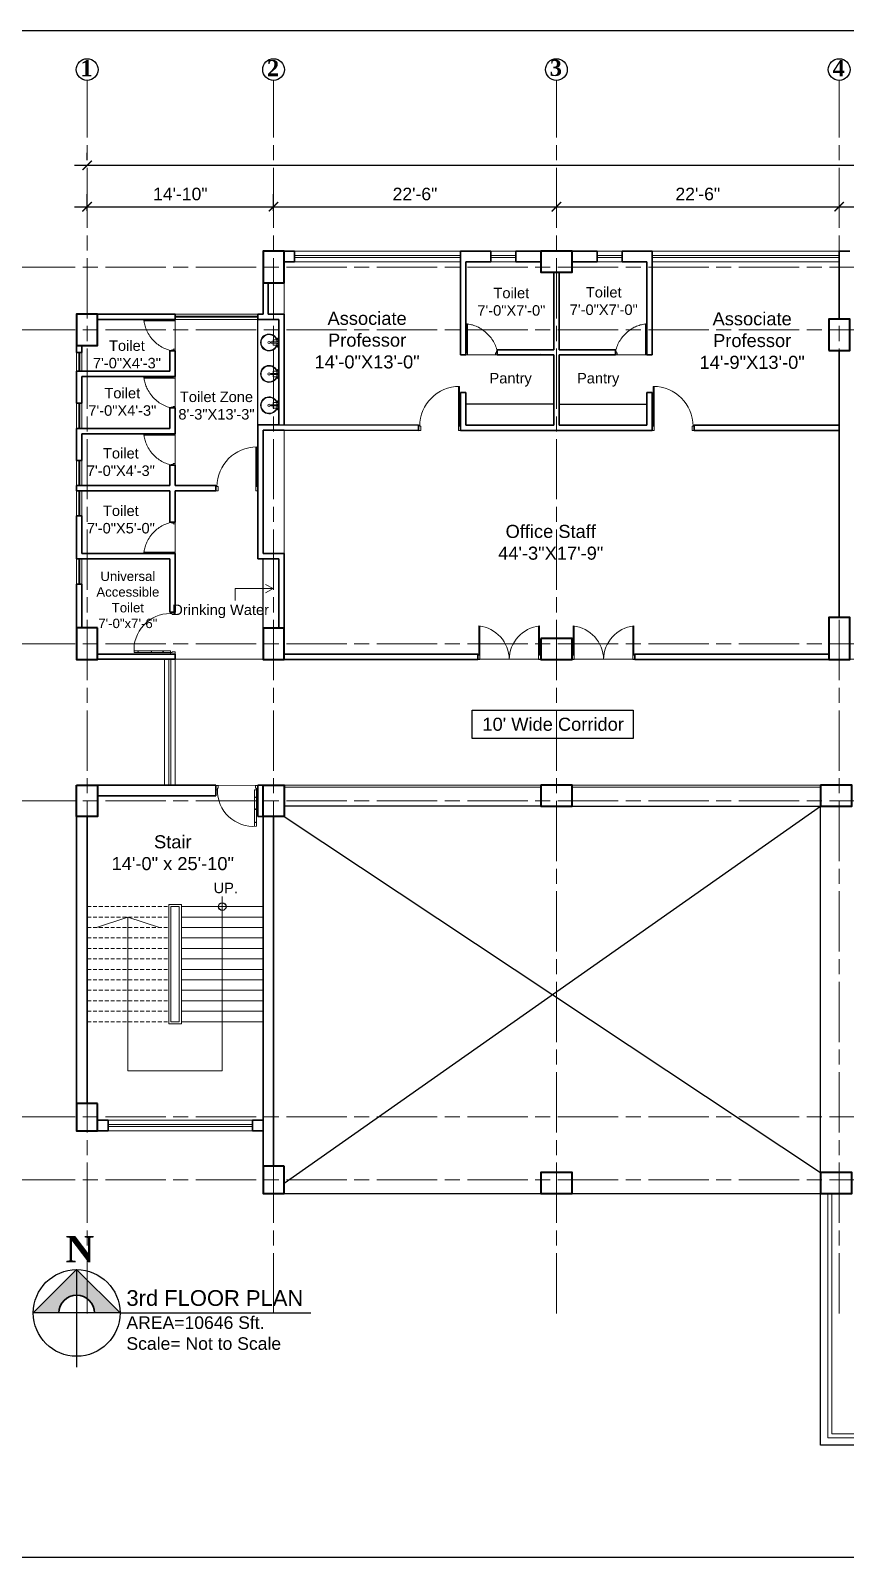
# Model space of a CAD drawing. Header units: inches. Extents: x -12 to 20935469, y -1604 to 24729220.
# Drawn here: x 20863959 to 20864736, y 24716552 to 24718011 of the extents above; entities that cross this region are included whole.
import ezdxf

# ---------------------------------------------------------------- set-up
doc = ezdxf.new("R2010")
doc.units = ezdxf.units.IN
doc.header["$LTSCALE"] = 0.03
doc.header["$MEASUREMENT"] = 0
doc.header["$PDMODE"] = 32
doc.header["$PDSIZE"] = 15
doc.linetypes.add('ACAD_ISO08W100', pattern=[36, 24, -3, 6, -3])
doc.linetypes.add('DASHED2', pattern=[0.375, 0.25, -0.125])
for name, color, linetype, lineweight in [('column', 1, 'Continuous', 40), ('Dim Line', 252, 'Continuous', 13), ('Door', 7, 'Continuous', 18), ('Gas', 21, 'Continuous', 5), ('Glass Line', 252, 'Continuous', 9), ('Grid Line', 252, 'Continuous', 18), ('Hatch', 253, 'Continuous', 15), ('Low Wall', 7, 'Continuous', 30), ('Main Wall', 7, 'Continuous', 30), ('RAIL', 23, 'Continuous', 13), ('STAIR', 46, 'Continuous', 15), ('TOILET FIXTURE', 142, 'Continuous', 5), ('wind.', 150, 'Continuous', 20)]:
    doc.layers.add(name, color=color, linetype=linetype, lineweight=lineweight)
doc.layers.add('FUR', color=251, linetype='Continuous')
doc.layers.add('TEXT', color=7, linetype='Continuous')
doc.styles.add('2', font='swisscl.ttf')
doc.styles.add('RomanS', font='arial.ttf', dxfattribs={"height": 12})
doc.styles.get("Standard").update_dxf_attribs({"font": 'timesbd.ttf'})
doc.dimstyles.new('Aec_Arch_I', dxfattribs={"dimscale": 96, "dimtxt": 12, "dimasz": 0.09375, "dimexe": 0.125, "dimexo": 0.125, "dimgap": 0.0625, "dimtad": 1, "dimdec": 0, "dimzin": 3, "dimdsep": 46, "dimlunit": 4, "dimtxsty": 'RomanS', "dimblk1": 'ARCHTICK', "dimblk2": 'ARCHTICK', "dimsah": 1, "dimcen": 0.09375, "dimdle": 0.125, "dimadec": 0, "dimazin": 0, "dimtfac": 0.75, "dimtdec": 0, "dimtmove": 2, "dimatfit": 3, "dimldrblk": 'ARCHTICK', "dimfxl": 1, "dimfrac": 1, "dimtolj": 1, "dimtzin": 0, "dimarcsym": 0})

# ---------------------------------------------------------------- blocks, each defined once
blk = doc.blocks.new('_ArchTick')
at = {"color": 0, "linetype": 'ByBlock', "lineweight": 35, "const_width": 0.15}
blk.add_lwpolyline([(-0.5, -0.5), (0.5, 0.5)], dxfattribs=at)
blk = doc.blocks.new('*D14')
at = {"layer": 'Defpoints', "color": 0, "transparency": 16777216}
for p in [(20831126.3, 24724578.2), (20830948.3, 24724562.3), (20831126.3, 24724562.3)]:
    blk.add_point(p, dxfattribs=at)
at = {"layer": 'Dim Line', "color": 0, "lineweight": -2, "transparency": 16777216}
for p, q in [((20830948.3, 24724574.3), (20830948.3, 24724590.2)), ((20831126.3, 24724574.3), (20831126.3, 24724590.2)), ((20830936.3, 24724578.2), (20831138.3, 24724578.2))]:
    blk.add_line(p, q, dxfattribs=at)
at = {"layer": 'Dim Line', "color": 0, "lineweight": -2, "transparency": 16777216, "xscale": 9, "yscale": 9, "zscale": 9, "rotation": 180}
blk.add_blockref('_ArchTick', (20830948.3, 24724578.2), dxfattribs=at)
at = {"layer": 'Dim Line', "color": 0, "lineweight": -2, "transparency": 16777216, "xscale": 9, "yscale": 9, "zscale": 9}
blk.add_blockref('_ArchTick', (20831126.3, 24724578.2), dxfattribs=at)
at = {"layer": 'Dim Line', "color": 0, "transparency": 16777216, "insert": (20831037.3, 24724590.3), "char_height": 12, "attachment_point": 5, "style": 'RomanS'}
blk.add_mtext('\\A1;14\'-10"', dxfattribs=at)
blk = doc.blocks.new('*D7')
at = {"layer": 'Defpoints', "color": 0, "transparency": 16777216}
for p in [(20831396.3, 24724578.2), (20831396.3, 24724578.2), (20831126.3, 24724562.3)]:
    blk.add_point(p, dxfattribs=at)
at = {"layer": 'Dim Line', "color": 0, "lineweight": -2, "transparency": 16777216}
for p, q in [((20831126.3, 24724574.3), (20831126.3, 24724590.2)), ((20831114.3, 24724578.2), (20831408.3, 24724578.2))]:
    blk.add_line(p, q, dxfattribs=at)
at = {"layer": 'Dim Line', "color": 0, "lineweight": -2, "transparency": 16777216, "xscale": 9, "yscale": 9, "zscale": 9, "rotation": 180}
blk.add_blockref('_ArchTick', (20831126.3, 24724578.2), dxfattribs=at)
at = {"layer": 'Dim Line', "color": 0, "lineweight": -2, "transparency": 16777216, "xscale": 9, "yscale": 9, "zscale": 9}
blk.add_blockref('_ArchTick', (20831396.3, 24724578.2), dxfattribs=at)
at = {"layer": 'Dim Line', "color": 0, "transparency": 16777216, "insert": (20831261.3, 24724590.3), "char_height": 12, "attachment_point": 5, "style": 'RomanS'}
blk.add_mtext('\\A1;22\'-6"', dxfattribs=at)
blk = doc.blocks.new('*D8')
at = {"layer": 'Defpoints', "color": 0, "transparency": 16777216}
for p in [(20831396.3, 24724578.2), (20831666.3, 24724578.2), (20831666.3, 24724578.2)]:
    blk.add_point(p, dxfattribs=at)
at = {"layer": 'Dim Line', "color": 0, "lineweight": -2, "transparency": 16777216}
blk.add_line((20831384.3, 24724578.2), (20831678.3, 24724578.2), dxfattribs=at)
at = {"layer": 'Dim Line', "color": 0, "lineweight": -2, "transparency": 16777216, "xscale": 9, "yscale": 9, "zscale": 9, "rotation": 180}
blk.add_blockref('_ArchTick', (20831396.3, 24724578.2), dxfattribs=at)
at = {"layer": 'Dim Line', "color": 0, "lineweight": -2, "transparency": 16777216, "xscale": 9, "yscale": 9, "zscale": 9}
blk.add_blockref('_ArchTick', (20831666.3, 24724578.2), dxfattribs=at)
at = {"layer": 'Dim Line', "color": 0, "transparency": 16777216, "insert": (20831531.3, 24724590.3), "char_height": 12, "attachment_point": 5, "style": 'RomanS'}
blk.add_mtext('\\A1;22\'-6"', dxfattribs=at)
blk = doc.blocks.new('*D9')
at = {"layer": 'Defpoints', "color": 0, "transparency": 16777216}
for p in [(20831666.3, 24724578.2), (20831844.3, 24724578.2), (20831844.3, 24724578.2)]:
    blk.add_point(p, dxfattribs=at)
at = {"layer": 'Dim Line', "color": 0, "lineweight": -2, "transparency": 16777216}
blk.add_line((20831654.3, 24724578.2), (20831856.3, 24724578.2), dxfattribs=at)
at = {"layer": 'Dim Line', "color": 0, "lineweight": -2, "transparency": 16777216, "xscale": 9, "yscale": 9, "zscale": 9, "rotation": 180}
blk.add_blockref('_ArchTick', (20831666.3, 24724578.2), dxfattribs=at)
at = {"layer": 'Dim Line', "color": 0, "lineweight": -2, "transparency": 16777216, "xscale": 9, "yscale": 9, "zscale": 9}
blk.add_blockref('_ArchTick', (20831844.3, 24724578.2), dxfattribs=at)
at = {"layer": 'Dim Line', "color": 0, "transparency": 16777216, "insert": (20831755.3, 24724590.3), "char_height": 12, "attachment_point": 5, "style": 'RomanS'}
blk.add_mtext('\\A1;14\'-10"', dxfattribs=at)
blk = doc.blocks.new('*D13')
at = {"layer": 'Defpoints', "color": 0, "transparency": 16777216}
for p in [(20830948.3, 24724610.7), (20832951.8, 24724617.8), (20832951.8, 24724610.7)]:
    blk.add_point(p, dxfattribs=at)
at = {"layer": 'Dim Line', "color": 0, "lineweight": -2, "transparency": 16777216}
for p, q in [((20830948.3, 24724622.7), (20830948.3, 24724629.8)), ((20832951.8, 24724622.7), (20832951.8, 24724629.8)), ((20830936.3, 24724617.8), (20832963.8, 24724617.8))]:
    blk.add_line(p, q, dxfattribs=at)
at = {"layer": 'Dim Line', "color": 0, "lineweight": -2, "transparency": 16777216, "xscale": 9, "yscale": 9, "zscale": 9, "rotation": 180}
blk.add_blockref('_ArchTick', (20830948.3, 24724617.8), dxfattribs=at)
at = {"layer": 'Dim Line', "color": 0, "lineweight": -2, "transparency": 16777216, "xscale": 9, "yscale": 9, "zscale": 9}
blk.add_blockref('_ArchTick', (20832951.8, 24724617.8), dxfattribs=at)
at = {"layer": 'Dim Line', "color": 0, "transparency": 16777216, "insert": (20831950, 24724629.9), "char_height": 12, "attachment_point": 5, "style": 'RomanS'}
blk.add_mtext('\\A1;166\'-11"', dxfattribs=at)
blk = doc.blocks.new('Door_45')
at = {"layer": 'Door'}
for p, q in [((1.5, 5), (1.5, 44)), ((1.5, 40), (2.2, 40)), ((2.2, 40), (2.2, 39.5)), ((2.2, 39.5), (2.7, 39.5)), ((2.7, 39.5), (2.7, 40)), ((2.7, 40), (3.5, 40)), ((3.5, 44), (3.5, 5)), ((1.5, 25.8), (2.2, 25.8)), ((2.2, 25.8), (2.2, 25.3)), ((2.2, 25.3), (2.7, 25.3)), ((2.7, 25.8), (3.5, 25.8)), ((2.7, 25.3), (2.7, 25.8)), ((0, 0), (0, 5)), ((0, 5), (1.5, 5)), ((1.5, 12.6), (2.2, 12.6)), ((3.5, 5), (1.5, 5)), ((1.5, 5), (1.5, 3)), ((1.5, 3), (2.5, 3)), ((2.2, 12.6), (2.2, 13.1)), ((2.2, 13.1), (2.7, 13.1)), ((2.5, 3), (2.5, 0)), ((2.7, 13.1), (2.7, 12.6)), ((2.7, 12.6), (3.5, 12.6)), ((42.5, 3), (42.5, 0)), ((43.5, 3), (42.5, 3)), ((45, 5), (43.5, 5)), ((43.5, 5), (43.5, 3)), ((45, 0), (45, 5)), ((2.5, 0), (0, 0)), ((42.5, 0), (45, 0))]:
    blk.add_line(p, q, dxfattribs=at)
blk.add_arc((4.7, 5.3), 38.8, 359.6233, 94.6685, dxfattribs=at)
blk = doc.blocks.new('sssss-flat-876')
at = {"layer": 'Door', "linetype": 'Continuous', "ltscale": 3}
blk.add_line((3666.5, 84027.2), (3666.5, 84055.7), dxfattribs=at)
at = {"layer": 'Door', "linetype": 'Continuous', "ltscale": 3, "extrusion": (-7.21527e-09, -3.35624e-18, 1), "elevation": 0}
for points in [[(3666.5, 84057.2), (3666.5, 84055.7), (3668.4, 84055.7), (3668.4, 84056.5), (3670.2, 84056.5), (3670.2, 84057.2)], [(3668.4, 84055.7), (3696.2, 84055.7), (3696.2, 84056.5), (3668.4, 84056.5)]]:
    blk.add_lwpolyline(points, close=True, dxfattribs=at)
at = {"layer": 'Door', "linetype": 'Continuous', "ltscale": 3, "flags": 128}
blk.add_lwpolyline([(3670.2, 84027.2, 0.04096), (3675.5, 84028.9, 0.082496), (3684.9, 84034.8, 0.052187), (3689.7, 84040, 0.043988), (3692.9, 84045, 0.036571), (3694.8, 84049.6, 0.034751), (3695.9, 84054.2, 0.011435), (3696.2, 84055.7)], format="xyb", dxfattribs=at)
at = {"layer": 'Door', "linetype": 'Continuous', "ltscale": 3}
blk.add_lwpolyline([(3666.5, 84027.2), (3666.5, 84028.7), (3668.4, 84028.7), (3668.4, 84027.9), (3670.2, 84027.9), (3670.2, 84027.2)], close=True, dxfattribs=at)
blk = doc.blocks.new('$D40')
at = {"layer": 'Door'}
for p, q in [((1, 4), (1, 42)), ((2, 0), (2, 42)), ((1, 5), (0, 5)), ((2, 0), (0, 0)), ((2, 4), (1, 4)), ((39, 4), (38, 4)), ((38, 4), (38, 0)), ((40, 0), (38, 0)), ((40, 5), (39, 5)), ((39, 5), (39, 4))]:
    blk.add_line(p, q, dxfattribs=at)
blk.add_arc((1, 4), 38, 0, 90, dxfattribs=at)
blk = doc.blocks.new('A$C36295410')
at = {"layer": 'Door'}
for p, q in [((1, 4), (1, 32)), ((2, 0), (2, 32)), ((58, 0), (58, 32)), ((59, 4), (59, 32)), ((1, 5), (0, 5)), ((2, 4), (1, 4)), ((58, 4), (59, 4)), ((59, 5), (60, 5)), ((2, 0), (0, 0)), ((58, 0), (60, 0))]:
    blk.add_line(p, q, dxfattribs=at)
for centre, start, end in [((-2.5, -0.3), 0.5906, 83.7783), ((62.5, -0.3), 96.2217, 179.4094)]:
    blk.add_arc(centre, 32.5, start, end, dxfattribs=at)
blk = doc.blocks.new('7-flat-72')
at = {"layer": 'Glass Line', "color": 8, "ltscale": 20}
for p, q in [((-64478.7, 376960.5), (-64480.3, 376960.5)), ((-64480.3, 376959.5), (-64480.3, 376960.5)), ((-64480.3, 376959.5), (-64480.3, 376960.5)), ((-64478.7, 376959.5), (-64480.3, 376959.5)), ((-64480.3, 376959.1), (-64480.3, 376959.4)), ((-64478.7, 376959.4), (-64480.3, 376959.4)), ((-64478.7, 376959.1), (-64480.3, 376959.1)), ((-64480.2, 376959.4), (-64480.2, 376959.5)), ((-64480.1, 376959.5), (-64480.1, 376960.5)), ((-64479.9, 376959.5), (-64479.9, 376960.5)), ((-64479.5, 376959.5), (-64479.5, 376960.5)), ((-64479.1, 376959.5), (-64479.1, 376960.5)), ((-64478.9, 376959.5), (-64478.9, 376960.5)), ((-64478.9, 376959.4), (-64478.9, 376959.5)), ((-64478.8, 376959.5), (-64478.8, 376960.5)), ((-64478.7, 376959.5), (-64478.7, 376960.5)), ((-64478.7, 376959.1), (-64478.7, 376959.4)), ((-64475.1, 376959.4), (-64476.9, 376959.4)), ((-64476.9, 376959.1), (-64476.9, 376959.4)), ((-64475.1, 376959.1), (-64476.9, 376959.1)), ((-64476.6, 376959.4), (-64476.6, 376966.6)), ((-64475.5, 376966.6), (-64476.6, 376966.6)), ((-64475.5, 376959.4), (-64475.5, 376966.6)), ((-64475.1, 376959.1), (-64475.1, 376959.4)), ((-64473.3, 376960.5), (-64471.7, 376960.5)), ((-64473.3, 376959.5), (-64473.3, 376960.5)), ((-64473.3, 376959.5), (-64473.3, 376960.5)), ((-64473.3, 376959.5), (-64471.7, 376959.5)), ((-64473.3, 376959.1), (-64473.3, 376959.4)), ((-64473.3, 376959.4), (-64471.7, 376959.4)), ((-64473.3, 376959.1), (-64471.7, 376959.1)), ((-64473.1, 376959.5), (-64473.1, 376960.5)), ((-64473.1, 376959.4), (-64473.1, 376959.5)), ((-64472.9, 376959.5), (-64472.9, 376960.5)), ((-64472.5, 376959.5), (-64472.5, 376960.5)), ((-64472.1, 376959.5), (-64472.1, 376960.5)), ((-64471.9, 376959.5), (-64471.9, 376960.5)), ((-64471.9, 376959.4), (-64471.9, 376959.5)), ((-64471.8, 376959.5), (-64471.8, 376960.5)), ((-64471.7, 376959.5), (-64471.7, 376960.5)), ((-64471.7, 376959.1), (-64471.7, 376959.4))]:
    blk.add_line(p, q, dxfattribs=at)
blk.add_circle((-64476, 376968.4, 0), 1.08, dxfattribs=at)
for radius, start, end in [(8.1, 273.8334, 266.1883), (7.55, 274.115, 265.9068)]:
    blk.add_arc((-64476, 376968.4, 0), radius, start, end, dxfattribs=at)
blk = doc.blocks.new('SFSFSFS-flat-72')
at = {"layer": 'TOILET FIXTURE', "ltscale": 0.2}
blk.add_lwpolyline([(-3918.5, -3608.1), (-3918.5, -3602.7), (-3923.9, -3602.7), (-3923.9, -3608.1)], close=True, dxfattribs=at)
at = {"layer": 'TOILET FIXTURE', "ltscale": 20}
blk.add_blockref('7-flat-72', (60554.8, -380567.2), dxfattribs=at)
blk = doc.blocks.new('fff')
at = {"layer": 'Grid Line', "color": 252, "linetype": 'ACAD_ISO08W100', "lineweight": 9, "ltscale": 80, "true_color": 0x939598}
for p, q in [((20830948.3, 24723521.1), (20830948.3, 24724698.8)), ((20831126.3, 24723521.1), (20831126.3, 24724698.8)), ((20831396.3, 24723521.1), (20831396.3, 24724698.8)), ((20831666.3, 24723521.1), (20831666.3, 24724698.8)), ((20833096.9, 24724520.6), (20830726.1, 24724520.6)), ((20833096.9, 24724460.6), (20830726.1, 24724460.6)), ((20833096.9, 24724160.7), (20830726.1, 24724160.7)), ((20833096.9, 24724010.7), (20830726.1, 24724010.7)), ((20833096.9, 24723708.7), (20830726.1, 24723708.7)), ((20833096.9, 24723648.8), (20830726.1, 24723648.8))]:
    blk.add_line(p, q, dxfattribs=at)
at = {"layer": 'Dim Line'}
for base, p1, p2, picture, middle in [((20832951.7523, 24724617.8128), (20830948.3088, 24724610.7482), (20832951.7523, 24724610.7482), '*D13', (20831950.0306, 24724629.9397)), ((20831126.3, 24724578.2), (20830948.3, 24724562.3), (20831126.3, 24724562.3), '*D14', (20831037.3, 24724590.3)), ((20831396.3, 24724578.2), (20831126.3, 24724562.3), (20831396.3, 24724578.2), '*D7', (20831261.3, 24724590.3)), ((20831666.3, 24724578.2), (20831396.3, 24724578.2), (20831666.3, 24724578.2), '*D8', (20831531.3, 24724590.3)), ((20831844.3, 24724578.2), (20831666.3, 24724578.2), (20831844.3, 24724578.2), '*D9', (20831755.3, 24724590.3))]:
    dim = blk.add_linear_dim(base=base, p1=p1, p2=p2, dimstyle='Aec_Arch_I', dxfattribs=at)
    dim.commit()
    dim.dimension.update_dxf_attribs({"geometry": picture, "text_midpoint": middle})

msp = doc.modelspace()

# ---------------------------------------------------------------- hatches: boundary and pattern name
at = {"layer": 'Low Wall'}
h = msp.add_hatch(color=256, dxfattribs=at)
h.paths.add_polyline_path([(20863985.5, 24716785.6), (20863961.1, 24716785.6), (20864002.5, 24716827), (20864002.5, 24716802.7, 0.414214)])
h.paths.add_polyline_path([(20864002.5, 24716802.7), (20864002.5, 24716827), (20864043.9, 24716785.6), (20864019.6, 24716785.6, 0.414214)])

# ---------------------------------------------------------------- linework, layer by layer
for p, q in [((20864175.5, 24717633.8), (20864175.5, 24717734.7)), ((20864445, 24717701.7), (20864445.1, 24717701.7)), ((20864458, 24717653.7), (20864374, 24717653.7)), ((20864463, 24717653.7), (20864547, 24717653.7)), ((20864180.5, 24717439.8), (20864180.5, 24717505.9)), ((20864091.5, 24717415), (20864096.5, 24717415)), ((20864200.5, 24716909.7), (20864712.5, 24717269.7)), ((20864445.5, 24717269.7), (20864200.5, 24717269.7)), ((20864200.5, 24717259.7), (20864712.5, 24716919.7)), ((20864475.5, 24717269.7), (20864712.5, 24717269.7)), ((20864712.5, 24716919.7), (20864712.5, 24717269.7)), ((20864200.5, 24716899.7), (20864712.5, 24716899.7)), ((20864712.5, 24716659.2), (20864712.5, 24716899.7)), ((20864002.5, 24716827), (20864002.5, 24716733.7)), ((20864043.9, 24716785.6), (20864226.2, 24716785.6)), ((20865396, 24716659.2), (20864712.5, 24716659.2)), ((20865396, 24716659.2), (20864712.5, 24716659.2))]:
    msp.add_line(p, q)
msp.add_lwpolyline([(20864380.2, 24717361.5), (20864533.9, 24717361.5), (20864533.9, 24717334.2), (20864380.2, 24717334.2)], close=True)
for points in [[(20864712.5, 24717269.7), (20864735.5, 24717269.7)], [(20864043.9, 24716785.7), (20863961.1, 24716785.6)]]:
    msp.add_lwpolyline(points)
for centre, radius in [((20864141.5, 24717173.8), 3.61), ((20864002.5, 24716785.6), 41.4)]:
    msp.add_circle(centre, radius)
at = {"layer": 'column', "lineweight": 40, "ltscale": 20}
for points in [[(20864200.5, 24717799.7), (20864180.5, 24717799.7), (20864180.5, 24717769.7), (20864200.5, 24717769.7)], [(20864445.5, 24717799.7), (20864445.5, 24717779.7), (20864475.5, 24717779.7), (20864475.5, 24717799.7)], [(20864022.5, 24717739.7), (20864002.5, 24717739.7), (20864002.5, 24717709.7), (20864022.5, 24717709.7)], [(20864720.5, 24717704.9), (20864740.5, 24717704.9), (20864740.5, 24717734.9), (20864720.5, 24717734.9)], [(20864720.5, 24717409.8), (20864740.5, 24717409.8), (20864740.5, 24717449.8), (20864720.5, 24717449.8)], [(20864022.5, 24717439.9), (20864002.5, 24717439.9), (20864002.5, 24717409.9), (20864022.5, 24717409.9)], [(20864200.5, 24717439.8), (20864180.5, 24717439.8), (20864180.5, 24717409.9), (20864200.5, 24717409.9)], [(20864445.5, 24717429.9), (20864445.5, 24717409.9), (20864475.5, 24717409.9), (20864475.5, 24717429.9)], [(20864002.5, 24717289.7), (20864022.5, 24717289.7), (20864022.5, 24717259.7), (20864002.5, 24717259.7)], [(20864180.5, 24717289.7), (20864200.5, 24717289.7), (20864200.5, 24717259.7), (20864180.5, 24717259.7)], [(20864445.5, 24717289.7), (20864445.5, 24717269.7), (20864475.5, 24717269.7), (20864475.5, 24717289.7)], [(20864712.5, 24717289.7), (20864712.5, 24717269.7), (20864742.5, 24717269.7), (20864742.5, 24717289.7)], [(20864022.5, 24716985.7), (20864002.5, 24716985.7), (20864002.5, 24716959.7), (20864022.5, 24716959.7)], [(20864200.5, 24716925.7), (20864180.5, 24716925.7), (20864180.5, 24716899.7), (20864200.5, 24716899.7)], [(20864475.5, 24716899.7), (20864475.5, 24716919.7), (20864445.5, 24716919.7), (20864445.5, 24716899.7)], [(20864712.5, 24716919.7), (20864712.5, 24716899.7), (20864742.5, 24716899.7), (20864742.5, 24716919.7)]]:
    msp.add_lwpolyline(points, close=True, dxfattribs=at)
at = {"layer": 'Defpoints'}
msp.add_lwpolyline([(20863758, 24718010.6), (20866196.8, 24718010.6), (20866196.8, 24716552.1), (20863758, 24716552.1)], close=True, dxfattribs=at)
at = {"layer": 'Gas', "color": 0, "lineweight": 5}
for points in [[(20864102.5, 24717175.8), (20864090.5, 24717175.8), (20864090.5, 24717061.8), (20864102.5, 24717061.8)], [(20864100.5, 24717173.8), (20864092.5, 24717173.8), (20864092.5, 24717063.8), (20864100.5, 24717063.8)]]:
    msp.add_lwpolyline(points, close=True, dxfattribs=at)
at = {"layer": 'Hatch', "lineweight": 5}
for p, q in [((20864200.5, 24717739.7), (20864200.5, 24717769.7)), ((20864200.5, 24717510.9), (20864200.5, 24717628.8))]:
    msp.add_line(p, q, dxfattribs=at)
at = {"layer": 'Hatch'}
for p, q in [((20864096.5, 24717410), (20864918.5, 24717410)), ((20864135.5, 24717289.7), (20864175.5, 24717289.6))]:
    msp.add_line(p, q, dxfattribs=at)
at = {"layer": 'Low Wall', "color": 0}
msp.add_lwpolyline([(20863961.1, 24716785.6), (20864002.5, 24716827), (20864043.9, 24716785.6)], dxfattribs=at)
at = {"layer": 'Low Wall'}
msp.add_arc((20864002.5, 24716785.6), 17, 0, 180, dxfattribs=at)
at = {"layer": 'Main Wall', "lineweight": 30}
for p, q in [((20864369, 24717799.7), (20864369, 24717700.7)), ((20864397.8, 24717799.7), (20864369, 24717799.7)), ((20864397.8, 24717789.7), (20864397.8, 24717799.7)), ((20864445.5, 24717799.7), (20864421.8, 24717799.7)), ((20864421.8, 24717789.7), (20864421.8, 24717799.7)), ((20864475.5, 24717799.7), (20864499.3, 24717799.7)), ((20864499.3, 24717789.7), (20864499.3, 24717799.7)), ((20864523.3, 24717799.7), (20864552, 24717799.7)), ((20864523.3, 24717789.7), (20864523.3, 24717799.7)), ((20864552, 24717799.7), (20864552, 24717700.7)), ((20864730.5, 24717799.7), (20864740.5, 24717799.7)), ((20864730.5, 24717734.9), (20864730.5, 24717799.7)), ((20864374, 24717789.7), (20864374, 24717700.7)), ((20864374, 24717789.7), (20864397.8, 24717789.7)), ((20864421.8, 24717789.7), (20864445.5, 24717789.7)), ((20864475.5, 24717789.7), (20864475.5, 24717789.7)), ((20864475.5, 24717789.7), (20864499.3, 24717789.7)), ((20864523.3, 24717789.7), (20864547, 24717789.7)), ((20864547, 24717789.7), (20864547, 24717700.7)), ((20864458, 24717705.7), (20864458, 24717779.7)), ((20864463, 24717705.7), (20864463, 24717779.7)), ((20864180.5, 24717739.7), (20864180.5, 24717769.7)), ((20864185.5, 24717739.7), (20864185.5, 24717769.7)), ((20864022.5, 24717739.7), (20864096.5, 24717739.7)), ((20864022.5, 24717734.7), (20864096.5, 24717734.7)), ((20864096.5, 24717734.7), (20864096.5, 24717739.7)), ((20864175.5, 24717739.7), (20864180.5, 24717739.7)), ((20864175.5, 24717734.7), (20864175.5, 24717739.7)), ((20864175.5, 24717734.7), (20864195.5, 24717734.7)), ((20864185.5, 24717739.7), (20864200.5, 24717739.7)), ((20864195.5, 24717633.8), (20864195.5, 24717734.7)), ((20864200.5, 24717633.8), (20864200.5, 24717739.7)), ((20864458, 24717705.7), (20864458, 24717724.7)), ((20864463, 24717705.7), (20864463, 24717724.7)), ((20864002.5, 24717703.1), (20864002.5, 24717709.7)), ((20864091.5, 24717704.7), (20864096.5, 24717704.7)), ((20864091.5, 24717704.7), (20864091.5, 24717685.1)), ((20864374, 24717700.7), (20864369, 24717700.7)), ((20864404, 24717705.7), (20864404, 24717700.7)), ((20864458, 24717705.7), (20864404, 24717705.7)), ((20864458, 24717700.7), (20864404, 24717700.7)), ((20864458, 24717633.7), (20864458, 24717700.7)), ((20864463, 24717705.7), (20864517, 24717705.7)), ((20864463, 24717700.7), (20864517, 24717700.7)), ((20864463, 24717633.7), (20864463, 24717700.7)), ((20864517, 24717705.7), (20864517, 24717700.7)), ((20864547, 24717700.7), (20864552, 24717700.7)), ((20864730.5, 24717449.8), (20864730.5, 24717704.9)), ((20864091.5, 24717685.1), (20864002.5, 24717685.1)), ((20864002.5, 24717654.5), (20864002.5, 24717685.1)), ((20864096.5, 24717680.1), (20864007.5, 24717680.1)), ((20864369, 24717664.7), (20864369, 24717628.7)), ((20864374, 24717664.7), (20864369, 24717664.7)), ((20864374, 24717633.7), (20864374, 24717664.7)), ((20864547, 24717664.7), (20864552, 24717664.7)), ((20864547, 24717664.7), (20864547, 24717633.7)), ((20864552, 24717664.7), (20864552, 24717628.7)), ((20864091.5, 24717650.1), (20864091.5, 24717630.5)), ((20864096.5, 24717650.1), (20864091.5, 24717650.1)), ((20864091.5, 24717630.5), (20864002.5, 24717630.5)), ((20864002.5, 24717599.9), (20864002.5, 24717630.5)), ((20864096.5, 24717625.5), (20864007.5, 24717625.5)), ((20864007.5, 24717625.5), (20864007.5, 24717599.9)), ((20864175.5, 24717575.9), (20864175.5, 24717633.8)), ((20864175.5, 24717633.8), (20864195.5, 24717633.8)), ((20864180.5, 24717510.9), (20864180.5, 24717628.8)), ((20864180.5, 24717628.8), (20864200.5, 24717628.8)), ((20864329, 24717633.7), (20864185.5, 24717633.8)), ((20864329, 24717628.7), (20864185.5, 24717628.8)), ((20864329, 24717628.7), (20864329, 24717633.7)), ((20864369, 24717628.7), (20864552, 24717628.7)), ((20864458, 24717633.7), (20864374, 24717633.7)), ((20864463, 24717633.7), (20864547, 24717633.7)), ((20864592, 24717633.7), (20864730.5, 24717633.7)), ((20864592, 24717628.7), (20864592, 24717633.7)), ((20864592, 24717628.7), (20864730.5, 24717628.7)), ((20864002.5, 24717599.9), (20864007.5, 24717599.9)), ((20864096.5, 24717595.5), (20864091.5, 24717595.5)), ((20864002.5, 24717575.9), (20864091.5, 24717575.9)), ((20864002.5, 24717570.9), (20864002.5, 24717575.9)), ((20864091.5, 24717570.9), (20864002.5, 24717570.9)), ((20864091.5, 24717540.9), (20864091.5, 24717570.9)), ((20864096.5, 24717540.9), (20864096.5, 24717570.9)), ((20864135.5, 24717570.9), (20864096.5, 24717570.9)), ((20864135.5, 24717570.9), (20864135.5, 24717575.9)), ((20864175.5, 24717505.9), (20864175.5, 24717575.9)), ((20864007.5, 24717546.9), (20864002.5, 24717546.9)), ((20864002.5, 24717505.9), (20864002.5, 24717546.9)), ((20864007.5, 24717546.9), (20864007.5, 24717510.9)), ((20864096.5, 24717540.9), (20864091.5, 24717540.9)), ((20864096.5, 24717510.9), (20864007.5, 24717510.9)), ((20864096.5, 24717455), (20864096.5, 24717510.9)), ((20864180.5, 24717510.9), (20864200.5, 24717510.9)), ((20864200.5, 24717439.8), (20864200.5, 24717510.9)), ((20864091.5, 24717505.9), (20864002.5, 24717505.9)), ((20864091.5, 24717455), (20864091.5, 24717505.9)), ((20864175.5, 24717505.9), (20864195.5, 24717505.9)), ((20864195.5, 24717439.8), (20864195.5, 24717505.9)), ((20864002.5, 24717439.8), (20864002.5, 24717481.9)), ((20864007.5, 24717481.9), (20864002.5, 24717481.9)), ((20864007.5, 24717481.9), (20864007.5, 24717439.8)), ((20864096.5, 24717455), (20864091.5, 24717455)), ((20864096.5, 24717415), (20864022.5, 24717415)), ((20864096.5, 24717410), (20864022.5, 24717410)), ((20864096.5, 24717415), (20864096.5, 24717410)), ((20864200.5, 24717414.9), (20864385.5, 24717414.9)), ((20864385.5, 24717409.9), (20864200.5, 24717409.9)), ((20864385.5, 24717409.9), (20864385.5, 24717414.9)), ((20864720.5, 24717414.9), (20864535.5, 24717414.9)), ((20864535.5, 24717414.9), (20864535.5, 24717409.9)), ((20864535.5, 24717409.9), (20864720.5, 24717409.9)), ((20864135.5, 24717289.7), (20864022.5, 24717289.7)), ((20864135.5, 24717289.7), (20864135.5, 24717279.7)), ((20864180.5, 24717289.7), (20864175.5, 24717289.7)), ((20864175.5, 24717289.7), (20864175.5, 24717259.7)), ((20864135.5, 24717279.7), (20864022.5, 24717279.7)), ((20864002.5, 24717259.7), (20864002.5, 24716985.7)), ((20864012.5, 24717259.7), (20864012.5, 24716985.7)), ((20864175.5, 24717259.7), (20864180.5, 24717259.7)), ((20864180.5, 24716899.7), (20864180.5, 24717259.7)), ((20864190.5, 24716925.7), (20864190.5, 24717259.7)), ((20864475.5, 24716909.7), (20864475.5, 24716909.7))]:
    msp.add_line(p, q, dxfattribs=at)
for points in [[(20864200.5, 24717799.7), (20864210.5, 24717799.7), (20864210.5, 24717789.7), (20864200.5, 24717789.7)], [(20864007.5, 24717703.1), (20864002.5, 24717703.1)], [(20864007.5, 24717709.7), (20864007.5, 24717703.1)], [(20864096.5, 24717704.7), (20864096.5, 24717680.1)], [(20864007.5, 24717680.1), (20864007.5, 24717654.5)], [(20864007.5, 24717654.5), (20864002.5, 24717654.5)], [(20864096.5, 24717650.1), (20864096.5, 24717625.5)], [(20864091.5, 24717595.5), (20864091.5, 24717575.9)], [(20864096.5, 24717595.5), (20864096.5, 24717575.9)], [(20864096.5, 24717575.9), (20864135.5, 24717575.9)]]:
    msp.add_lwpolyline(points, dxfattribs=at)
at = {"layer": 'Main Wall'}
for points in [[(20864022.5, 24716969.7), (20864032.5, 24716969.7), (20864032.5, 24716959.7), (20864022.5, 24716959.7)], [(20864170.5, 24716969.7), (20864180.5, 24716969.7), (20864180.5, 24716959.7), (20864170.5, 24716959.7)]]:
    msp.add_lwpolyline(points, close=True, dxfattribs=at)
at = {"layer": 'RAIL', "lineweight": 9}
for p, q in [((20864141.5, 24717183.5), (20864141.5, 24717016.8)), ((20864051.5, 24717163.8), (20864021.5, 24717153.8)), ((20864051.5, 24717016.8), (20864051.5, 24717163.8)), ((20864081.5, 24717153.8), (20864051.5, 24717163.8)), ((20864180.5, 24717153.8), (20864102.5, 24717153.8)), ((20864141.5, 24717016.8), (20864051.5, 24717016.8))]:
    msp.add_line(p, q, dxfattribs=at)
at = {"layer": 'STAIR', "color": 253, "lineweight": 5}
for p, q in [((20864190.1, 24717477.6), (20864182.8, 24717481.6)), ((20864190.1, 24717477.6), (20864153.8, 24717477.6)), ((20864153.8, 24717477.6), (20864153.8, 24717466.3)), ((20864190.1, 24717477.6), (20864182.8, 24717473.5))]:
    msp.add_line(p, q, dxfattribs=at)
at = {"layer": 'STAIR', "color": 32, "linetype": 'DASHED2', "lineweight": 5, "ltscale": 500}
for p, q in [((20864012.5, 24717173.8), (20864090.5, 24717173.8)), ((20864012.5, 24717163.8), (20864090.5, 24717163.8)), ((20864012.5, 24717153.8), (20864090.5, 24717153.8)), ((20864012.5, 24717143.8), (20864090.5, 24717143.8)), ((20864012.5, 24717133.8), (20864090.5, 24717133.8)), ((20864012.5, 24717123.8), (20864090.5, 24717123.8)), ((20864012.5, 24717113.8), (20864090.5, 24717113.8)), ((20864012.5, 24717103.8), (20864090.5, 24717103.8)), ((20864012.5, 24717093.8), (20864090.5, 24717093.8)), ((20864012.5, 24717083.8), (20864090.5, 24717083.8)), ((20864012.5, 24717073.8), (20864090.5, 24717073.8)), ((20864012.5, 24717063.8), (20864090.5, 24717063.8))]:
    msp.add_line(p, q, dxfattribs=at)
at = {"layer": 'STAIR', "color": 32, "lineweight": 5}
for p, q in [((20864102.5, 24717173.8), (20864180.5, 24717173.8)), ((20864102.5, 24717163.8), (20864180.5, 24717163.8)), ((20864102.5, 24717143.8), (20864180.5, 24717143.8)), ((20864120.5, 24717153.8), (20864180.5, 24717153.8)), ((20864102.5, 24717133.8), (20864180.5, 24717133.8)), ((20864102.5, 24717123.8), (20864180.5, 24717123.8)), ((20864102.5, 24717113.8), (20864180.5, 24717113.8)), ((20864102.5, 24717103.8), (20864180.5, 24717103.8)), ((20864102.5, 24717093.8), (20864180.5, 24717093.8)), ((20864102.5, 24717083.8), (20864180.5, 24717083.8)), ((20864102.5, 24717073.8), (20864180.5, 24717073.8)), ((20864102.5, 24717063.8), (20864180.5, 24717063.8))]:
    msp.add_line(p, q, dxfattribs=at)
at = {"layer": 'TEXT'}
for centre in [(20864012.5, 24717973.3), (20864190.5, 24717973.3), (20864460.5, 24717973.3), (20864730.5, 24717973.3)]:
    msp.add_circle(centre, 10.4, dxfattribs=at)
at = {"layer": 'wind.', "lineweight": 5}
for p, q in [((20864369, 24717799.7), (20864210.5, 24717799.7)), ((20864397.8, 24717799.7), (20864421.8, 24717799.7)), ((20864499.3, 24717799.7), (20864523.3, 24717799.7)), ((20864552, 24717799.7), (20864730.5, 24717799.7)), ((20864210.5, 24717795.7), (20864369, 24717795.8)), ((20864210.5, 24717793.7), (20864369, 24717793.8)), ((20864210.5, 24717789.7), (20864369, 24717789.7)), ((20864397.8, 24717795.7), (20864421.8, 24717795.7)), ((20864397.8, 24717793.7), (20864421.8, 24717793.7)), ((20864397.8, 24717789.7), (20864421.8, 24717789.7)), ((20864499.3, 24717795.7), (20864523.3, 24717795.7)), ((20864499.3, 24717793.7), (20864523.3, 24717793.7)), ((20864499.3, 24717789.7), (20864523.3, 24717789.7)), ((20864552, 24717795.8), (20864730.5, 24717795.8)), ((20864552, 24717793.8), (20864730.5, 24717793.8)), ((20864552, 24717789.7), (20864730.5, 24717789.7)), ((20864096.5, 24717739.7), (20864175.5, 24717739.7)), ((20864096.5, 24717737.7), (20864175.5, 24717737.7)), ((20864096.5, 24717736.7), (20864175.5, 24717736.7)), ((20864096.5, 24717734.7), (20864175.5, 24717734.7)), ((20864002.5, 24717703.1), (20864002.5, 24717685.1)), ((20864004.5, 24717703.1), (20864004.5, 24717685.1)), ((20864005.5, 24717703.1), (20864005.5, 24717685.1)), ((20864007.5, 24717703.1), (20864007.5, 24717685.1)), ((20864002.5, 24717654.5), (20864002.5, 24717630.5)), ((20864004.5, 24717654.5), (20864004.5, 24717630.5)), ((20864005.5, 24717654.5), (20864005.5, 24717630.5)), ((20864007.5, 24717654.5), (20864007.5, 24717630.5)), ((20864002.5, 24717575.9), (20864002.5, 24717599.9)), ((20864004.5, 24717575.9), (20864004.5, 24717599.9)), ((20864005.5, 24717575.9), (20864005.5, 24717599.9)), ((20864007.5, 24717575.9), (20864007.5, 24717599.9)), ((20864002.5, 24717546.9), (20864002.5, 24717570.9)), ((20864004.5, 24717546.9), (20864004.5, 24717570.9)), ((20864005.5, 24717546.9), (20864005.5, 24717570.9)), ((20864007.5, 24717546.9), (20864007.5, 24717570.9)), ((20864002.5, 24717481.9), (20864002.5, 24717505.9)), ((20864004.5, 24717481.9), (20864004.5, 24717505.9)), ((20864005.5, 24717481.9), (20864005.5, 24717505.9)), ((20864007.5, 24717481.9), (20864007.5, 24717505.9)), ((20864086.5, 24717289.7), (20864086.5, 24717409.9)), ((20864090.5, 24717289.7), (20864090.5, 24717409.9)), ((20864092.5, 24717289.7), (20864092.5, 24717409.9)), ((20864096.5, 24717289.7), (20864096.5, 24717409.9)), ((20864027.5, 24716969.7), (20864175.5, 24716969.7)), ((20864027.5, 24716959.7), (20864175.5, 24716959.7)), ((20864032.5, 24716965.7), (20864170.5, 24716965.7)), ((20864032.5, 24716963.7), (20864170.5, 24716963.7)), ((20864445.5, 24716903.8), (20864445.5, 24716903.8))]:
    msp.add_line(p, q, dxfattribs=at)
at = {"layer": 'wind.'}
for p, q in [((20864475.5, 24717289.7), (20864712.5, 24717289.7)), ((20864475.5, 24717287.7), (20864712.5, 24717287.7)), ((20864719.5, 24716666.2), (20864719.5, 24716899.7)), ((20864723.5, 24716670.2), (20864723.5, 24716899.7)), ((20865389, 24716666.2), (20864719.5, 24716666.2)), ((20865385, 24716670.2), (20864723.5, 24716670.2))]:
    msp.add_line(p, q, dxfattribs=at)
for points in [[(20864200.5, 24717289.7), (20864445.5, 24717289.7)], [(20864200.5, 24717287.7), (20864445.5, 24717287.7)]]:
    msp.add_lwpolyline(points, dxfattribs=at)

# ---------------------------------------------------------------- block references
msp.add_blockref('fff', (33064.2, -6735.9))
at = {"layer": 'Door', "ltscale": 20, "xscale": -1}
for p in [(20867763, 24633677.5), (20867763, 24633622.9), (20867763, 24633568.3)]:
    msp.add_blockref('sssss-flat-876', p, dxfattribs=at)
at = {"layer": 'Door', "xscale": -1}
msp.add_blockref('$D40', (20864175.5, 24717570.9), dxfattribs=at)
at = {"layer": 'Door', "ltscale": 20, "rotation": 180}
msp.add_blockref('sssss-flat-876', (20867763, 24801568.1), dxfattribs=at)
at = {"layer": 'Door', "color": 250, "ltscale": 20, "xscale": 0.8888888888759539, "yscale": 0.8888888888759539, "zscale": 0.8888888888759539}
for p, rotation in [((20864096.5, 24717415), 90.00000000000001), ((20864175.5, 24717289.6), 180)]:
    msp.add_blockref('Door_45', p, dxfattribs=dict(at, rotation=rotation))
at = {"layer": 'FUR', "xscale": -1}
for p in [(20864445.5, 24717409.9), (20864535.5, 24717409.9)]:
    msp.add_blockref('A$C36295410', p, dxfattribs=at)
at = {"layer": 'Main Wall', "rotation": 90.00000000000001}
msp.add_blockref('sssss-flat-876', (20948431.2, 24714034.2), dxfattribs=at)
at = {"layer": 'Main Wall', "xscale": -1, "rotation": 270}
msp.add_blockref('sssss-flat-876', (20780489.8, 24714034.2), dxfattribs=at)
at = {"layer": 'Main Wall', "xscale": -1}
msp.add_blockref('$D40', (20864369, 24717628.7), dxfattribs=at)
at = {"layer": 'Main Wall'}
msp.add_blockref('$D40', (20864552, 24717628.7), dxfattribs=at)
at = {"layer": 'TOILET FIXTURE', "ltscale": 20, "rotation": 90.00000000000001}
for p in [(20860587.4, 24721633.8), (20860587.4, 24721603.8), (20860587.4, 24721573.8)]:
    msp.add_blockref('SFSFSFS-flat-72', p, dxfattribs=at)

# ---------------------------------------------------------------- texts
msp.add_text('N', height=25.2).set_placement((20863991.9, 24716834))
at = {"layer": 'TEXT', "char_height": 15.44, "width": 227.458, "attachment_point": 8, "rotation": 0}
for s, insert in [('\\A1;1', (20864012, 24717967)), ('\\A1;2', (20864190, 24717967)), ('\\A1;3', (20864460, 24717967)), ('\\A1;4', (20864730, 24717967))]:
    msp.add_mtext(s, dxfattribs=dict(at, insert=insert))
at = {"layer": 'TEXT', "color": 30, "lineweight": 5, "ltscale": 20, "attachment_point": 2, "style": '2'}
for s, width, gutter_width, insert, char_height in [('{\\fArial|b0|i0|c0|p34;\\C0;Toilet \\P7\'-0"X7\'-0"}', 104.76, 0.5, (20864417.5, 24717764.9), 10), ('{\\fArial|b0|i0|c0|p34;\\C0;Toilet \\P7\'-0"X7\'-0"}', 104.76, 0.5, (20864505.7, 24717765.6), 10), ('\\pxqc;{\\fArial|b0|i0|c0|p34;\\C0;Associate\\PProfessor\\P\\pq*;14\'-0"X13\'-0"}', 131.491, 0.397, (20864279.8, 24717741.9), 12.476), ('\\pxqc;{\\fArial|b0|i0|c0|p34;\\C0;Associate\\PProfessor \\P\\pq*;14\'-9"X13\'-0"\\P\\pqc; }', 131.491, 0.397, (20864647.4, 24717741.5), 12.476), ('{\\fArial|b0|i0|c0|p34;\\C0;Toilet \\P7\'-0"X4\'-3"}', 104.76, 0.5, (20864050.5, 24717714.6), 10), ('\\pxqc;{\\fArial|b0|i0|c0|p34;\\C0; \\PPantry}', 63.513, 0.5, (20864416.8, 24717700.2), 10), ('\\pxqc;{\\fArial|b0|i0|c0|p34;\\C0; \\PPantry}', 63.513, 0.5, (20864500.4, 24717700.2), 10), ('{\\fArial|b0|i0|c0|p34;\\C0;Toilet \\P7\'-0"X4\'-3"}', 104.76, 0.5, (20864046.1, 24717669.3), 10), ('{\\fArial|b0|i0|c0|p34;\\C0;Toilet Zone\\P8\'-3"X13\'-3"}', 104.76, 0.5, (20864136, 24717665.7), 10), ('{\\fArial|b0|i0|c0|p34;\\C0;Toilet \\P7\'-0"X4\'-3"}', 104.76, 0.5, (20864044.7, 24717611.8), 10), ('{\\fArial|b0|i0|c0|p34;\\C0;Toilet \\P7\'-0"X5\'-0"}', 104.76, 0.5, (20864044.7, 24717556.9), 10), ('\\pxqc;{\\fArial|b0|i0|c0|p34;\\C0;Office Staff \\P\\pq*;44\'-3"X17\'-9"}', 165.486, 0.5, (20864455.1, 24717538.4), 12.476), ('{\\fArial|b0|i0|c0|p34;\\C0;Universal Accessible Toilet\\P7\'-0"x7\'-6"}', 89.095, 0.35, (20864051.4, 24717493.8), 9), ('\\pxsm1;{\\fArial|b0|i0|c0|p34;\\C0;Drinking Water }', 88.563, 0.282, (20864140, 24717462.3), 10), ("\\pxsm1,qc;{\\fArial|b0|i0|c0|p34;\\C0;10' Wide Corridor}", 227.89, 0.75, (20864457.4, 24717354.2), 12.476), ('\\pxsm1;{\\fArial|b0|i0|c0|p34;\\C0;Stair\\P14\'-0" x 25\'-10"  }', 141.57, 0.282, (20864094.3, 24717241.9), 12.476), ('{\\fArial|b0|i0|c0|p34;\\C0;UP.}', 104.76, 0.5, (20864144.9, 24717196.6), 10), ('\\A1;\\pxql;{\\fArial|b0|i0|c0|p34;\\C0;3rd FLOOR PLAN\\P\\H0.8x;AREA=10646 Sft.\\H1.25x;\\P\\H0.8x;Scale= \\H1x;Not to Scale}', 640.124, 0.5, (20864370.1, 24716807.4), 15)]:
    msp.add_mtext_dynamic_manual_height_columns(s, width=width, gutter_width=gutter_width, heights=[0], dxfattribs=dict(at, insert=insert, char_height=char_height))

doc.saveas('drawing.dxf')
